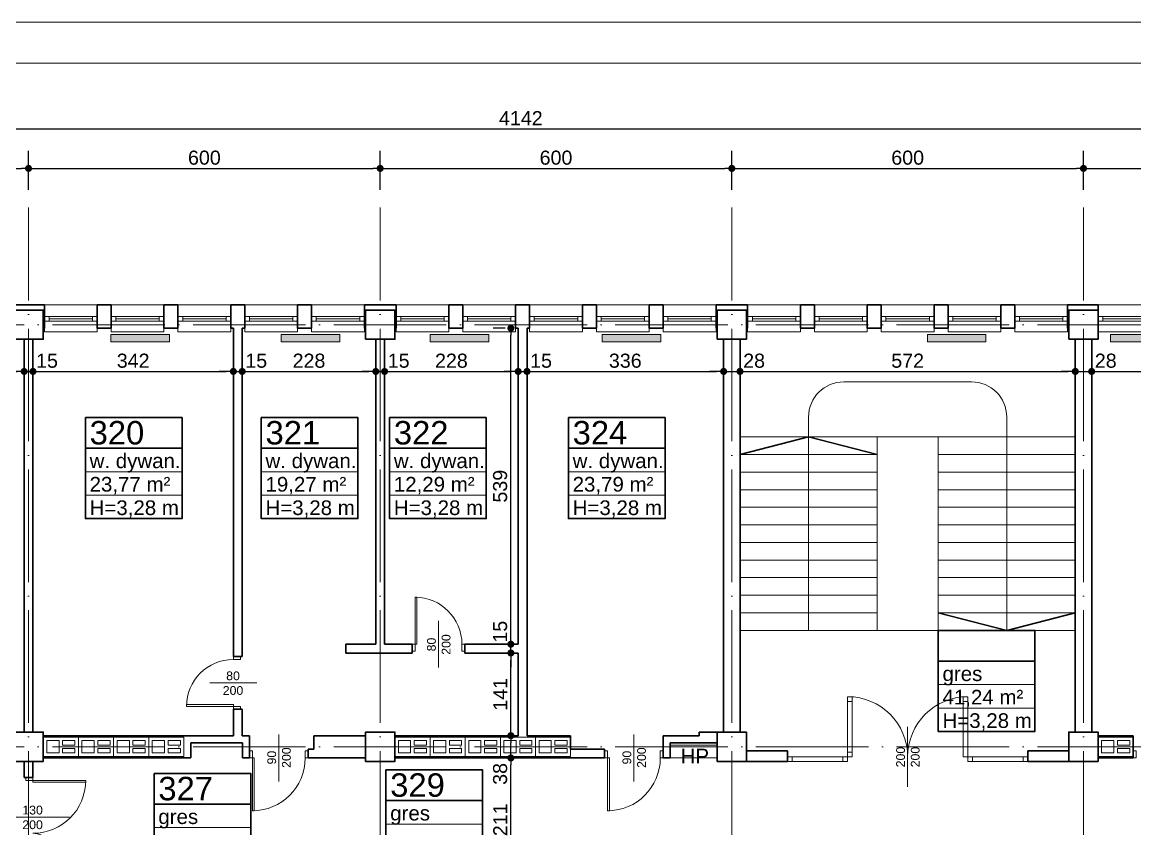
# Model space of a CAD drawing. Header units: millimetres. Extents: x 54 to 8480, y -22812 to 17434.
# Drawn here: x 2822 to 4720, y 2499 to 3874 of the extents above; entities that cross this region are included whole.
import ezdxf

# ---------------------------------------------------------------- set-up
doc = ezdxf.new("R2010")
doc.units = ezdxf.units.MM
doc.linetypes.add('ACAD_ISO04W100', pattern=[30, 24, -3, 0, -3])
doc.layers.add('grzejniki', color=104, linetype='Continuous')
doc.layers.add('TABELKI PO UWAGACH', color=5, linetype='Continuous')
for name, color, linetype, lineweight in [('osie', 132, 'ACAD_ISO04W100', 0), ('PLATFORMA', 7, 'Continuous', 0), ('STOLARKA', 97, 'Continuous', 0), ('tabelki', 151, 'Continuous', 0), ('wymiary', 150, 'Continuous', 0)]:
    doc.layers.add(name, color=color, linetype=linetype, lineweight=lineweight)
doc.styles.get("Standard").update_dxf_attribs({"font": 'arial.ttf'})
doc.dimstyles.new('ISO-25', dxfattribs={"dimtxt": 24, "dimasz": 12, "dimexe": 30, "dimexo": 30, "dimgap": 6, "dimtad": 1, "dimdec": 0, "dimtxsty": 'Standard', "dimblk": 'DOT', "dimcen": 2.5, "dimadec": 0, "dimazin": 0, "dimtfac": 1, "dimtdec": 0, "dimtmove": 0, "dimatfit": 3, "dimldrblk": 'DOT', "dimfxl": 1, "dimarcsym": 0})

# ---------------------------------------------------------------- blocks, each defined once
blk = doc.blocks.new('A$C13771EA7')
at = {"color": 132, "linetype": 'ACAD_ISO04W100', "lineweight": 0, "ltscale": 8}
for p, q in [((1231, -2874), (1231, 166)), ((1831, -2874), (1831, 166)), ((2431, -2874), (2431, 166)), ((3031, -2874), (3031, 166)), ((-169, -34), (4311, -34)), ((-169, -754), (4311, -754))]:
    blk.add_line(p, q, dxfattribs=at)
blk = doc.blocks.new('A$C4DC22848')
at = {"layer": 'STOLARKA', "lineweight": 0}
for p, q in [((0, 0), (90, 0)), ((8, -24), (82, -24)), ((0, -40), (0, -46)), ((0, -46), (90, -46)), ((90, -46), (90, -40))]:
    blk.add_line(p, q, dxfattribs=at)
for points in [[(0, -20), (90, -20), (90, -28), (0, -28)], [(0, -28), (8, -28), (8, -20), (0, -20)], [(82, -28), (90, -28), (90, -20), (82, -20)]]:
    blk.add_lwpolyline(points, close=True, dxfattribs=at)
blk = doc.blocks.new('A$C4A7D7A23')
at = {"layer": 'STOLARKA', "lineweight": 0}
blk.add_line((-67.5, 62.5), (-67.5, -62.5), dxfattribs=at)
for points in [[(-130, 12), (-135, 12), (-135, 0), (-130, 0)], [(-127, 0), (-130, 0), (-130, -35), (-127, -35)], [(-5, 0), (-8, 0), (-8, -90), (-5, -90)], [(0, 12), (-5, 12), (-5, 0), (0, 0)]]:
    blk.add_lwpolyline(points, close=True, dxfattribs=at)
for centre, radius, start, end in [((-130, 0), 35, 270, 0), ((-5, 0), 90, 180, 270)]:
    blk.add_arc(centre, radius, start, end, dxfattribs=at)
blk = doc.blocks.new('A$C20DA20AD')
at = {"layer": 'STOLARKA', "lineweight": 0}
blk.add_line((45, -40), (45, 40), dxfattribs=at)
for points in [[(5, 0), (8, 0), (8, 80), (5, 80)], [(0, -12), (5, -12), (5, 0), (0, 0)], [(85, -12), (90, -12), (90, 0), (85, 0)]]:
    blk.add_lwpolyline(points, close=True, dxfattribs=at)
blk.add_arc((5, 0), 80, 0, 90, dxfattribs=at)
at = {"layer": 'STOLARKA', "lineweight": 0, "insert": (25.4, -37.7), "char_height": 15, "width": 74.399, "attachment_point": 1, "rotation": 90}
blk.add_mtext('\\pxqc;80\\P200', dxfattribs=at)
blk = doc.blocks.new('A$C540E3C36')
at = {"layer": 'STOLARKA', "lineweight": 0}
blk.add_line((275, -93.2), (275, 9.2), dxfattribs=at)
for points in [[(172.5, -42), (172.5, 60.5), (180.5, 60.5), (180.5, -42)], [(377.5, -42), (377.5, 60.5), (369.5, 60.5), (369.5, -42)], [(172.5, -42), (180.5, -42), (180.5, -34), (172.5, -34)], [(70, -50), (172.5, -50), (172.5, -42), (70, -42)], [(164.5, -50), (172.5, -50), (172.5, -42), (164.5, -42)], [(480, -50), (377.5, -50), (377.5, -42), (480, -42)], [(385.5, -50), (377.5, -50), (377.5, -42), (385.5, -42)]]:
    blk.add_lwpolyline(points, close=True, dxfattribs=at)
at = {"layer": 'STOLARKA', "color": 7, "lineweight": 0}
for points in [[(172.5, 60.5), (180.5, 60.5), (180.5, 52.5), (172.5, 52.5)], [(377.5, 60.5), (369.5, 60.5), (369.5, 52.5), (377.5, 52.5)], [(70, -50), (78, -50), (78, -42), (70, -42)], [(480, -50), (472, -50), (472, -42), (480, -42)]]:
    blk.add_lwpolyline(points, close=True, dxfattribs=at)
at = {"layer": 'STOLARKA', "lineweight": 0}
for centre, start, end in [((172.5, -42), 0, 90), ((377.5, -42), 90, 180)]:
    blk.add_arc(centre, 102.5, start, end, dxfattribs=at)
at = {"layer": 'STOLARKA', "lineweight": 0, "insert": (255.4, -79.7), "char_height": 15, "width": 74.399, "attachment_point": 1, "rotation": 90}
blk.add_mtext('\\pxqc;200\\P200', dxfattribs=at)
blk = doc.blocks.new('A$C1D836454')
at = {"color": 82, "lineweight": 0}
for points in [[(0, -16.5), (60, -16.5), (60, 16.5), (0, 16.5)], [(6, -10.5), (27, -10.5), (27, 10.5), (6, 10.5)], [(33, 3), (54, 3), (54, 10.5), (33, 10.5)], [(33, -3), (54, -3), (54, -10.5), (33, -10.5)]]:
    blk.add_lwpolyline(points, close=True, dxfattribs=at)
blk = doc.blocks.new('_Dot')
at = {"color": 0, "linetype": 'ByBlock', "lineweight": -2}
blk.add_line((-0.5, 0), (-1, 0), dxfattribs=at)
at = {"color": 0, "linetype": 'ByBlock', "lineweight": 0, "const_width": 0.5}
blk.add_lwpolyline([(-0.25, 0, 1), (0.25, 0, 1)], format="xyb", close=True, dxfattribs=at)
blk = doc.blocks.new('*D117')
at = {"layer": 'Defpoints', "color": 0, "linetype": 'Continuous', "lineweight": 0}
for p in [(2832.6, 3625.2), (2232.6, 3558.7), (2832.6, 3558.7)]:
    blk.add_point(p, dxfattribs=at)
at = {"layer": 'wymiary', "color": 0, "linetype": 'Continuous', "lineweight": -2}
for p, q in [((2232.6, 3588.7), (2232.6, 3655.2)), ((2832.6, 3588.7), (2832.6, 3655.2)), ((2244.6, 3625.2), (2820.6, 3625.2))]:
    blk.add_line(p, q, dxfattribs=at)
at = {"layer": 'wymiary', "color": 0, "linetype": 'Continuous', "lineweight": -2, "xscale": 12, "yscale": 12, "zscale": 12, "rotation": 180}
blk.add_blockref('_Dot', (2232.6, 3625.2), dxfattribs=at)
at = {"layer": 'wymiary', "color": 0, "linetype": 'Continuous', "lineweight": -2, "xscale": 12, "yscale": 12, "zscale": 12}
blk.add_blockref('_Dot', (2832.6, 3625.2), dxfattribs=at)
at = {"layer": 'wymiary', "color": 0, "linetype": 'Continuous', "lineweight": 0, "insert": (2532.6, 3643.4), "char_height": 24, "attachment_point": 5}
blk.add_mtext('600', dxfattribs=at)
blk = doc.blocks.new('*D118')
at = {"layer": 'Defpoints', "color": 0, "linetype": 'Continuous', "lineweight": 0}
for p in [(3432.6, 3625.2), (2832.6, 3558.7), (3432.6, 3558.7)]:
    blk.add_point(p, dxfattribs=at)
at = {"layer": 'wymiary', "color": 0, "linetype": 'Continuous', "lineweight": -2}
for p, q in [((2832.6, 3588.7), (2832.6, 3655.2)), ((3432.6, 3588.7), (3432.6, 3655.2)), ((2844.6, 3625.2), (3420.6, 3625.2))]:
    blk.add_line(p, q, dxfattribs=at)
at = {"layer": 'wymiary', "color": 0, "linetype": 'Continuous', "lineweight": -2, "xscale": 12, "yscale": 12, "zscale": 12, "rotation": 180}
blk.add_blockref('_Dot', (2832.6, 3625.2), dxfattribs=at)
at = {"layer": 'wymiary', "color": 0, "linetype": 'Continuous', "lineweight": -2, "xscale": 12, "yscale": 12, "zscale": 12}
blk.add_blockref('_Dot', (3432.6, 3625.2), dxfattribs=at)
at = {"layer": 'wymiary', "color": 0, "linetype": 'Continuous', "lineweight": 0, "insert": (3132.6, 3643.4), "char_height": 24, "attachment_point": 5}
blk.add_mtext('600', dxfattribs=at)
blk = doc.blocks.new('*D119')
at = {"layer": 'Defpoints', "color": 0, "linetype": 'Continuous', "lineweight": 0}
for p in [(4032.6, 3625.2), (3432.6, 3558.7), (4032.6, 3558.7)]:
    blk.add_point(p, dxfattribs=at)
at = {"layer": 'wymiary', "color": 0, "linetype": 'Continuous', "lineweight": -2}
for p, q in [((3432.6, 3588.7), (3432.6, 3655.2)), ((4032.6, 3588.7), (4032.6, 3655.2)), ((3444.6, 3625.2), (4020.6, 3625.2))]:
    blk.add_line(p, q, dxfattribs=at)
at = {"layer": 'wymiary', "color": 0, "linetype": 'Continuous', "lineweight": -2, "xscale": 12, "yscale": 12, "zscale": 12, "rotation": 180}
blk.add_blockref('_Dot', (3432.6, 3625.2), dxfattribs=at)
at = {"layer": 'wymiary', "color": 0, "linetype": 'Continuous', "lineweight": -2, "xscale": 12, "yscale": 12, "zscale": 12}
blk.add_blockref('_Dot', (4032.6, 3625.2), dxfattribs=at)
at = {"layer": 'wymiary', "color": 0, "linetype": 'Continuous', "lineweight": 0, "insert": (3732.6, 3643.4), "char_height": 24, "attachment_point": 5}
blk.add_mtext('600', dxfattribs=at)
blk = doc.blocks.new('*D120')
at = {"layer": 'Defpoints', "color": 0, "linetype": 'Continuous', "lineweight": 0}
for p in [(4632.6, 3625.2), (4032.6, 3558.7), (4632.6, 3558.7)]:
    blk.add_point(p, dxfattribs=at)
at = {"layer": 'wymiary', "color": 0, "linetype": 'Continuous', "lineweight": -2}
for p, q in [((4032.6, 3588.7), (4032.6, 3655.2)), ((4632.6, 3588.7), (4632.6, 3655.2)), ((4044.6, 3625.2), (4620.6, 3625.2))]:
    blk.add_line(p, q, dxfattribs=at)
at = {"layer": 'wymiary', "color": 0, "linetype": 'Continuous', "lineweight": -2, "xscale": 12, "yscale": 12, "zscale": 12, "rotation": 180}
blk.add_blockref('_Dot', (4032.6, 3625.2), dxfattribs=at)
at = {"layer": 'wymiary', "color": 0, "linetype": 'Continuous', "lineweight": -2, "xscale": 12, "yscale": 12, "zscale": 12}
blk.add_blockref('_Dot', (4632.6, 3625.2), dxfattribs=at)
at = {"layer": 'wymiary', "color": 0, "linetype": 'Continuous', "lineweight": 0, "insert": (4332.6, 3643.4), "char_height": 24, "attachment_point": 5}
blk.add_mtext('600', dxfattribs=at)
blk = doc.blocks.new('*D121')
at = {"layer": 'Defpoints', "color": 0, "linetype": 'Continuous', "lineweight": 0}
for p in [(5112.6, 3625.2), (4632.6, 3558.7), (5112.6, 3558.7)]:
    blk.add_point(p, dxfattribs=at)
at = {"layer": 'wymiary', "color": 0, "linetype": 'Continuous', "lineweight": -2}
for p, q in [((4632.6, 3588.7), (4632.6, 3655.2)), ((5112.6, 3588.7), (5112.6, 3655.2)), ((4644.6, 3625.2), (5100.6, 3625.2))]:
    blk.add_line(p, q, dxfattribs=at)
at = {"layer": 'wymiary', "color": 0, "linetype": 'Continuous', "lineweight": -2, "xscale": 12, "yscale": 12, "zscale": 12, "rotation": 180}
blk.add_blockref('_Dot', (4632.6, 3625.2), dxfattribs=at)
at = {"layer": 'wymiary', "color": 0, "linetype": 'Continuous', "lineweight": -2, "xscale": 12, "yscale": 12, "zscale": 12}
blk.add_blockref('_Dot', (5112.6, 3625.2), dxfattribs=at)
at = {"layer": 'wymiary', "color": 0, "linetype": 'Continuous', "lineweight": 0, "insert": (4872.6, 3643.4), "char_height": 24, "attachment_point": 5}
blk.add_mtext('480', dxfattribs=at)
blk = doc.blocks.new('*D114')
at = {"layer": 'Defpoints', "color": 0, "linetype": 'Continuous', "lineweight": 0}
for p in [(5743.6, 3692.8), (1601.6, 3392.7), (5743.6, 3392.7)]:
    blk.add_point(p, dxfattribs=at)
at = {"layer": 'wymiary', "color": 0, "linetype": 'Continuous', "lineweight": -2}
for p, q in [((1601.6, 3422.7), (1601.6, 3722.8)), ((5743.6, 3422.7), (5743.6, 3722.8)), ((1613.6, 3692.8), (5731.6, 3692.8))]:
    blk.add_line(p, q, dxfattribs=at)
at = {"layer": 'wymiary', "color": 0, "linetype": 'Continuous', "lineweight": -2, "xscale": 12, "yscale": 12, "zscale": 12, "rotation": 180}
blk.add_blockref('_Dot', (1601.6, 3692.8), dxfattribs=at)
at = {"layer": 'wymiary', "color": 0, "linetype": 'Continuous', "lineweight": -2, "xscale": 12, "yscale": 12, "zscale": 12}
blk.add_blockref('_Dot', (5743.6, 3692.8), dxfattribs=at)
at = {"layer": 'wymiary', "color": 0, "linetype": 'Continuous', "lineweight": 0, "insert": (3672.6, 3710.9), "char_height": 24, "attachment_point": 5}
blk.add_mtext('4142', dxfattribs=at)
blk = doc.blocks.new('*D391')
at = {"layer": 'Defpoints', "color": 0, "linetype": 'Continuous', "lineweight": 0}
for p in [(2483.1, 3352.7), (2825.1, 3333.7), (2825.1, 3278.9)]:
    blk.add_point(p, dxfattribs=at)
at = {"layer": 'wymiary', "color": 0, "linetype": 'Continuous', "lineweight": -2}
for p, q in [((2483.1, 3322.7), (2483.1, 3248.9)), ((2825.1, 3303.7), (2825.1, 3248.9)), ((2495.1, 3278.9), (2813.1, 3278.9))]:
    blk.add_line(p, q, dxfattribs=at)
at = {"layer": 'wymiary', "color": 0, "linetype": 'Continuous', "lineweight": -2, "xscale": 12, "yscale": 12, "zscale": 12, "rotation": 180}
blk.add_blockref('_Dot', (2483.1, 3278.9), dxfattribs=at)
at = {"layer": 'wymiary', "color": 0, "linetype": 'Continuous', "lineweight": -2, "xscale": 12, "yscale": 12, "zscale": 12}
blk.add_blockref('_Dot', (2825.1, 3278.9), dxfattribs=at)
at = {"layer": 'wymiary', "color": 0, "linetype": 'Continuous', "lineweight": 0, "insert": (2654.1, 3297.1), "char_height": 24, "attachment_point": 5}
blk.add_mtext('342', dxfattribs=at)
blk = doc.blocks.new('*D392')
at = {"layer": 'Defpoints', "color": 0, "linetype": 'Continuous', "lineweight": 0}
for p in [(2825.1, 3333.7), (2840.1, 3333.7), (2840.1, 3278.9)]:
    blk.add_point(p, dxfattribs=at)
at = {"layer": 'wymiary', "color": 0, "linetype": 'Continuous', "lineweight": -2}
for p, q in [((2825.1, 3303.7), (2825.1, 3248.9)), ((2840.1, 3303.7), (2840.1, 3248.9)), ((2813.1, 3278.9), (2801.1, 3278.9)), ((2825.1, 3278.9), (2840.1, 3278.9)), ((2852.1, 3278.9), (2864.1, 3278.9))]:
    blk.add_line(p, q, dxfattribs=at)
at = {"layer": 'wymiary', "color": 0, "linetype": 'Continuous', "lineweight": -2, "xscale": 12, "yscale": 12, "zscale": 12}
blk.add_blockref('_Dot', (2825.1, 3278.9), dxfattribs=at)
at = {"layer": 'wymiary', "color": 0, "linetype": 'Continuous', "lineweight": -2, "xscale": 12, "yscale": 12, "zscale": 12, "rotation": 180}
blk.add_blockref('_Dot', (2840.1, 3278.9), dxfattribs=at)
at = {"layer": 'wymiary', "color": 0, "linetype": 'Continuous', "lineweight": 0, "insert": (2864.1, 3297.1), "char_height": 24, "attachment_point": 5}
blk.add_mtext('15', dxfattribs=at)
blk = doc.blocks.new('*D393')
at = {"layer": 'Defpoints', "color": 0, "linetype": 'Continuous', "lineweight": 0}
for p in [(3182.1, 3352.7), (2840.1, 3333.7), (3182.1, 3278.9)]:
    blk.add_point(p, dxfattribs=at)
at = {"layer": 'wymiary', "color": 0, "linetype": 'Continuous', "lineweight": -2}
for p, q in [((3182.1, 3322.7), (3182.1, 3248.9)), ((2840.1, 3303.7), (2840.1, 3248.9)), ((2852.1, 3278.9), (3170.1, 3278.9))]:
    blk.add_line(p, q, dxfattribs=at)
at = {"layer": 'wymiary', "color": 0, "linetype": 'Continuous', "lineweight": -2, "xscale": 12, "yscale": 12, "zscale": 12, "rotation": 180}
blk.add_blockref('_Dot', (2840.1, 3278.9), dxfattribs=at)
at = {"layer": 'wymiary', "color": 0, "linetype": 'Continuous', "lineweight": -2, "xscale": 12, "yscale": 12, "zscale": 12}
blk.add_blockref('_Dot', (3182.1, 3278.9), dxfattribs=at)
at = {"layer": 'wymiary', "color": 0, "linetype": 'Continuous', "lineweight": 0, "insert": (3011.1, 3297.1), "char_height": 24, "attachment_point": 5}
blk.add_mtext('342', dxfattribs=at)
blk = doc.blocks.new('*D394')
at = {"layer": 'Defpoints', "color": 0, "linetype": 'Continuous', "lineweight": 0}
for p in [(3182.1, 3352.7), (3197.1, 3352.7), (3197.1, 3278.9)]:
    blk.add_point(p, dxfattribs=at)
at = {"layer": 'wymiary', "color": 0, "linetype": 'Continuous', "lineweight": -2}
for p, q in [((3182.1, 3322.7), (3182.1, 3248.9)), ((3197.1, 3322.7), (3197.1, 3248.9)), ((3170.1, 3278.9), (3158.1, 3278.9)), ((3182.1, 3278.9), (3197.1, 3278.9)), ((3209.1, 3278.9), (3221.1, 3278.9))]:
    blk.add_line(p, q, dxfattribs=at)
at = {"layer": 'wymiary', "color": 0, "linetype": 'Continuous', "lineweight": -2, "xscale": 12, "yscale": 12, "zscale": 12}
blk.add_blockref('_Dot', (3182.1, 3278.9), dxfattribs=at)
at = {"layer": 'wymiary', "color": 0, "linetype": 'Continuous', "lineweight": -2, "xscale": 12, "yscale": 12, "zscale": 12, "rotation": 180}
blk.add_blockref('_Dot', (3197.1, 3278.9), dxfattribs=at)
at = {"layer": 'wymiary', "color": 0, "linetype": 'Continuous', "lineweight": 0, "insert": (3221.1, 3297.1), "char_height": 24, "attachment_point": 5}
blk.add_mtext('15', dxfattribs=at)
blk = doc.blocks.new('*D395')
at = {"layer": 'Defpoints', "color": 0, "linetype": 'Continuous', "lineweight": 0}
for p in [(3197.1, 3352.7), (3425.1, 3333.7), (3425.1, 3278.9)]:
    blk.add_point(p, dxfattribs=at)
at = {"layer": 'wymiary', "color": 0, "linetype": 'Continuous', "lineweight": -2}
for p, q in [((3197.1, 3322.7), (3197.1, 3248.9)), ((3425.1, 3303.7), (3425.1, 3248.9)), ((3209.1, 3278.9), (3413.1, 3278.9))]:
    blk.add_line(p, q, dxfattribs=at)
at = {"layer": 'wymiary', "color": 0, "linetype": 'Continuous', "lineweight": -2, "xscale": 12, "yscale": 12, "zscale": 12, "rotation": 180}
blk.add_blockref('_Dot', (3197.1, 3278.9), dxfattribs=at)
at = {"layer": 'wymiary', "color": 0, "linetype": 'Continuous', "lineweight": -2, "xscale": 12, "yscale": 12, "zscale": 12}
blk.add_blockref('_Dot', (3425.1, 3278.9), dxfattribs=at)
at = {"layer": 'wymiary', "color": 0, "linetype": 'Continuous', "lineweight": 0, "insert": (3311.1, 3297.1), "char_height": 24, "attachment_point": 5}
blk.add_mtext('228', dxfattribs=at)
blk = doc.blocks.new('*D396')
at = {"layer": 'Defpoints', "color": 0, "linetype": 'Continuous', "lineweight": 0}
for p in [(3425.1, 3333.7), (3440.1, 3333.7), (3440.1, 3278.9)]:
    blk.add_point(p, dxfattribs=at)
at = {"layer": 'wymiary', "color": 0, "linetype": 'Continuous', "lineweight": -2}
for p, q in [((3425.1, 3303.7), (3425.1, 3248.9)), ((3440.1, 3303.7), (3440.1, 3248.9)), ((3413.1, 3278.9), (3401.1, 3278.9)), ((3425.1, 3278.9), (3440.1, 3278.9)), ((3452.1, 3278.9), (3464.1, 3278.9))]:
    blk.add_line(p, q, dxfattribs=at)
at = {"layer": 'wymiary', "color": 0, "linetype": 'Continuous', "lineweight": -2, "xscale": 12, "yscale": 12, "zscale": 12}
blk.add_blockref('_Dot', (3425.1, 3278.9), dxfattribs=at)
at = {"layer": 'wymiary', "color": 0, "linetype": 'Continuous', "lineweight": -2, "xscale": 12, "yscale": 12, "zscale": 12, "rotation": 180}
blk.add_blockref('_Dot', (3440.1, 3278.9), dxfattribs=at)
at = {"layer": 'wymiary', "color": 0, "linetype": 'Continuous', "lineweight": 0, "insert": (3464.1, 3297.1), "char_height": 24, "attachment_point": 5}
blk.add_mtext('15', dxfattribs=at)
blk = doc.blocks.new('*D397')
at = {"layer": 'Defpoints', "color": 0, "linetype": 'Continuous', "lineweight": 0}
for p in [(3440.1, 3333.7), (3668.1, 3278.9), (3668.1, 3278.9)]:
    blk.add_point(p, dxfattribs=at)
at = {"layer": 'wymiary', "color": 0, "linetype": 'Continuous', "lineweight": -2}
for p, q in [((3440.1, 3303.7), (3440.1, 3248.9)), ((3452.1, 3278.9), (3656.1, 3278.9))]:
    blk.add_line(p, q, dxfattribs=at)
at = {"layer": 'wymiary', "color": 0, "linetype": 'Continuous', "lineweight": -2, "xscale": 12, "yscale": 12, "zscale": 12, "rotation": 180}
blk.add_blockref('_Dot', (3440.1, 3278.9), dxfattribs=at)
at = {"layer": 'wymiary', "color": 0, "linetype": 'Continuous', "lineweight": -2, "xscale": 12, "yscale": 12, "zscale": 12}
blk.add_blockref('_Dot', (3668.1, 3278.9), dxfattribs=at)
at = {"layer": 'wymiary', "color": 0, "linetype": 'Continuous', "lineweight": 0, "insert": (3554.1, 3297.1), "char_height": 24, "attachment_point": 5}
blk.add_mtext('228', dxfattribs=at)
blk = doc.blocks.new('*D398')
at = {"layer": 'Defpoints', "color": 0, "linetype": 'Continuous', "lineweight": 0}
for p in [(3668.1, 3278.9), (3683.1, 3278.9), (3683.1, 3278.9)]:
    blk.add_point(p, dxfattribs=at)
at = {"layer": 'wymiary', "color": 0, "linetype": 'Continuous', "lineweight": -2}
for p, q in [((3656.1, 3278.9), (3644.1, 3278.9)), ((3668.1, 3278.9), (3683.1, 3278.9)), ((3695.1, 3278.9), (3707.1, 3278.9))]:
    blk.add_line(p, q, dxfattribs=at)
at = {"layer": 'wymiary', "color": 0, "linetype": 'Continuous', "lineweight": -2, "xscale": 12, "yscale": 12, "zscale": 12}
blk.add_blockref('_Dot', (3668.1, 3278.9), dxfattribs=at)
at = {"layer": 'wymiary', "color": 0, "linetype": 'Continuous', "lineweight": -2, "xscale": 12, "yscale": 12, "zscale": 12, "rotation": 180}
blk.add_blockref('_Dot', (3683.1, 3278.9), dxfattribs=at)
at = {"layer": 'wymiary', "color": 0, "linetype": 'Continuous', "lineweight": 0, "insert": (3707.1, 3297.1), "char_height": 24, "attachment_point": 5}
blk.add_mtext('15', dxfattribs=at)
blk = doc.blocks.new('*D399')
at = {"layer": 'Defpoints', "color": 0, "linetype": 'Continuous', "lineweight": 0}
for p in [(3683.1, 3278.9), (4018.6, 3278.9), (4018.6, 3278.9)]:
    blk.add_point(p, dxfattribs=at)
at = {"layer": 'wymiary', "color": 0, "linetype": 'Continuous', "lineweight": -2}
blk.add_line((3695.1, 3278.9), (4006.6, 3278.9), dxfattribs=at)
at = {"layer": 'wymiary', "color": 0, "linetype": 'Continuous', "lineweight": -2, "xscale": 12, "yscale": 12, "zscale": 12, "rotation": 180}
blk.add_blockref('_Dot', (3683.1, 3278.9), dxfattribs=at)
at = {"layer": 'wymiary', "color": 0, "linetype": 'Continuous', "lineweight": -2, "xscale": 12, "yscale": 12, "zscale": 12}
blk.add_blockref('_Dot', (4018.6, 3278.9), dxfattribs=at)
at = {"layer": 'wymiary', "color": 0, "linetype": 'Continuous', "lineweight": 0, "insert": (3850.8, 3297.1), "char_height": 24, "attachment_point": 5}
blk.add_mtext('336', dxfattribs=at)
blk = doc.blocks.new('*D400')
at = {"layer": 'Defpoints', "color": 0, "linetype": 'Continuous', "lineweight": 0}
for p in [(4018.6, 3278.9), (4046.6, 3278.9), (4046.6, 3278.9)]:
    blk.add_point(p, dxfattribs=at)
at = {"layer": 'wymiary', "color": 0, "linetype": 'Continuous', "lineweight": -2}
for p, q in [((4006.6, 3278.9), (3994.6, 3278.9)), ((4018.6, 3278.9), (4046.6, 3278.9)), ((4058.6, 3278.9), (4070.6, 3278.9))]:
    blk.add_line(p, q, dxfattribs=at)
at = {"layer": 'wymiary', "color": 0, "linetype": 'Continuous', "lineweight": -2, "xscale": 12, "yscale": 12, "zscale": 12}
blk.add_blockref('_Dot', (4018.6, 3278.9), dxfattribs=at)
at = {"layer": 'wymiary', "color": 0, "linetype": 'Continuous', "lineweight": -2, "xscale": 12, "yscale": 12, "zscale": 12, "rotation": 180}
blk.add_blockref('_Dot', (4046.6, 3278.9), dxfattribs=at)
at = {"layer": 'wymiary', "color": 0, "linetype": 'Continuous', "lineweight": 0, "insert": (4070.6, 3297.1), "char_height": 24, "attachment_point": 5}
blk.add_mtext('28', dxfattribs=at)
blk = doc.blocks.new('*D401')
at = {"layer": 'Defpoints', "color": 0, "linetype": 'Continuous', "lineweight": 0}
for p in [(4046.6, 3278.9), (4618.6, 3278.9), (4618.6, 3278.9)]:
    blk.add_point(p, dxfattribs=at)
at = {"layer": 'wymiary', "color": 0, "linetype": 'Continuous', "lineweight": -2}
blk.add_line((4058.6, 3278.9), (4606.6, 3278.9), dxfattribs=at)
at = {"layer": 'wymiary', "color": 0, "linetype": 'Continuous', "lineweight": -2, "xscale": 12, "yscale": 12, "zscale": 12, "rotation": 180}
blk.add_blockref('_Dot', (4046.6, 3278.9), dxfattribs=at)
at = {"layer": 'wymiary', "color": 0, "linetype": 'Continuous', "lineweight": -2, "xscale": 12, "yscale": 12, "zscale": 12}
blk.add_blockref('_Dot', (4618.6, 3278.9), dxfattribs=at)
at = {"layer": 'wymiary', "color": 0, "linetype": 'Continuous', "lineweight": 0, "insert": (4332.6, 3297.1), "char_height": 24, "attachment_point": 5}
blk.add_mtext('572', dxfattribs=at)
blk = doc.blocks.new('*D402')
at = {"layer": 'Defpoints', "color": 0, "linetype": 'Continuous', "lineweight": 0}
for p in [(4618.6, 3278.9), (4646.6, 3278.9), (4646.6, 3278.9)]:
    blk.add_point(p, dxfattribs=at)
at = {"layer": 'wymiary', "color": 0, "linetype": 'Continuous', "lineweight": -2}
for p, q in [((4606.6, 3278.9), (4594.6, 3278.9)), ((4618.6, 3278.9), (4646.6, 3278.9)), ((4658.6, 3278.9), (4670.6, 3278.9))]:
    blk.add_line(p, q, dxfattribs=at)
at = {"layer": 'wymiary', "color": 0, "linetype": 'Continuous', "lineweight": -2, "xscale": 12, "yscale": 12, "zscale": 12}
blk.add_blockref('_Dot', (4618.6, 3278.9), dxfattribs=at)
at = {"layer": 'wymiary', "color": 0, "linetype": 'Continuous', "lineweight": -2, "xscale": 12, "yscale": 12, "zscale": 12, "rotation": 180}
blk.add_blockref('_Dot', (4646.6, 3278.9), dxfattribs=at)
at = {"layer": 'wymiary', "color": 0, "linetype": 'Continuous', "lineweight": 0, "insert": (4670.6, 3297.1), "char_height": 24, "attachment_point": 5}
blk.add_mtext('28', dxfattribs=at)
blk = doc.blocks.new('*D403')
at = {"layer": 'Defpoints', "color": 0, "linetype": 'Continuous', "lineweight": 0}
for p in [(4646.6, 3278.9), (5703.6, 3278.9), (5703.6, 3278.9)]:
    blk.add_point(p, dxfattribs=at)
at = {"layer": 'wymiary', "color": 0, "linetype": 'Continuous', "lineweight": -2}
blk.add_line((4658.6, 3278.9), (5691.6, 3278.9), dxfattribs=at)
at = {"layer": 'wymiary', "color": 0, "linetype": 'Continuous', "lineweight": -2, "xscale": 12, "yscale": 12, "zscale": 12, "rotation": 180}
blk.add_blockref('_Dot', (4646.6, 3278.9), dxfattribs=at)
at = {"layer": 'wymiary', "color": 0, "linetype": 'Continuous', "lineweight": -2, "xscale": 12, "yscale": 12, "zscale": 12}
blk.add_blockref('_Dot', (5703.6, 3278.9), dxfattribs=at)
at = {"layer": 'wymiary', "color": 0, "linetype": 'Continuous', "lineweight": 0, "insert": (5175.1, 3297.1), "char_height": 24, "attachment_point": 5}
blk.add_mtext('1057', dxfattribs=at)
blk = doc.blocks.new('*D513')
at = {"layer": 'Defpoints', "color": 0, "linetype": 'Continuous', "lineweight": 0}
for p in [(3655.6, 2619.7), (3655.6, 2619.7), (3696.6, 2408.7)]:
    blk.add_point(p, dxfattribs=at)
at = {"layer": 'wymiary', "color": 0, "linetype": 'Continuous', "lineweight": -2}
for p, q in [((3655.6, 2420.7), (3655.6, 2607.7)), ((3666.6, 2408.7), (3625.6, 2408.7))]:
    blk.add_line(p, q, dxfattribs=at)
at = {"layer": 'wymiary', "color": 0, "linetype": 'Continuous', "lineweight": -2, "xscale": 12, "yscale": 12, "zscale": 12}
for p, rotation in [((3655.6, 2619.7), 90), ((3655.6, 2408.7), 270)]:
    blk.add_blockref('_Dot', p, dxfattribs=dict(at, rotation=rotation))
at = {"layer": 'wymiary', "color": 0, "linetype": 'Continuous', "lineweight": 0, "insert": (3637.5, 2514.2), "char_height": 24, "attachment_point": 5, "rotation": 90}
blk.add_mtext('211', dxfattribs=at)
blk = doc.blocks.new('*D514')
at = {"layer": 'Defpoints', "color": 0, "linetype": 'Continuous', "lineweight": 0}
for p in [(3655.6, 2657.7), (3655.6, 2657.7), (3655.6, 2619.7)]:
    blk.add_point(p, dxfattribs=at)
at = {"layer": 'wymiary', "color": 0, "linetype": 'Continuous', "lineweight": -2}
blk.add_line((3655.6, 2631.7), (3655.6, 2645.7), dxfattribs=at)
at = {"layer": 'wymiary', "color": 0, "linetype": 'Continuous', "lineweight": -2, "xscale": 12, "yscale": 12, "zscale": 12}
for p, rotation in [((3655.6, 2657.7), 90), ((3655.6, 2619.7), 270)]:
    blk.add_blockref('_Dot', p, dxfattribs=dict(at, rotation=rotation))
at = {"layer": 'wymiary', "color": 0, "linetype": 'Continuous', "lineweight": 0, "insert": (3637.3, 2592.5), "char_height": 24, "attachment_point": 5, "rotation": 90}
blk.add_mtext('38', dxfattribs=at)
blk = doc.blocks.new('*D515')
at = {"layer": 'Defpoints', "color": 0, "linetype": 'Continuous', "lineweight": 0}
for p in [(3655.6, 3352.7), (3675.6, 3352.7), (3655.6, 2813.7)]:
    blk.add_point(p, dxfattribs=at)
at = {"layer": 'wymiary', "color": 0, "linetype": 'Continuous', "lineweight": -2}
for p, q in [((3645.6, 3352.7), (3625.6, 3352.7)), ((3655.6, 2825.7), (3655.6, 3340.7))]:
    blk.add_line(p, q, dxfattribs=at)
at = {"layer": 'wymiary', "color": 0, "linetype": 'Continuous', "lineweight": -2, "xscale": 12, "yscale": 12, "zscale": 12}
for p, rotation in [((3655.6, 3352.7), 90), ((3655.6, 2813.7), 270)]:
    blk.add_blockref('_Dot', p, dxfattribs=dict(at, rotation=rotation))
at = {"layer": 'wymiary', "color": 0, "linetype": 'Continuous', "lineweight": 0, "insert": (3637.3, 3083.2), "char_height": 24, "attachment_point": 5, "rotation": 90}
blk.add_mtext('539', dxfattribs=at)
blk = doc.blocks.new('*D660')
at = {"layer": 'Defpoints', "color": 0, "linetype": 'Continuous', "lineweight": 0}
for p in [(3655.6, 2798.7), (3655.6, 2798.7), (3655.6, 2657.7)]:
    blk.add_point(p, dxfattribs=at)
at = {"layer": 'wymiary', "color": 0, "linetype": 'Continuous', "lineweight": -2}
blk.add_line((3655.6, 2669.7), (3655.6, 2786.7), dxfattribs=at)
at = {"layer": 'wymiary', "color": 0, "linetype": 'Continuous', "lineweight": -2, "xscale": 12, "yscale": 12, "zscale": 12}
for p, rotation in [((3655.6, 2798.7), 90), ((3655.6, 2657.7), 270)]:
    blk.add_blockref('_Dot', p, dxfattribs=dict(at, rotation=rotation))
at = {"layer": 'wymiary', "color": 0, "linetype": 'Continuous', "lineweight": 0, "insert": (3637.5, 2728.2), "char_height": 24, "attachment_point": 5, "rotation": 90}
blk.add_mtext('141', dxfattribs=at)
blk = doc.blocks.new('*D661')
at = {"layer": 'Defpoints', "color": 0, "linetype": 'Continuous', "lineweight": 0}
for p in [(3655.6, 2813.7), (3668.1, 2813.7), (3655.6, 2798.7)]:
    blk.add_point(p, dxfattribs=at)
at = {"layer": 'wymiary', "color": 0, "linetype": 'Continuous', "lineweight": -2}
for p, q in [((3655.6, 2825.7), (3655.6, 2837.7)), ((3638.1, 2813.7), (3625.6, 2813.7)), ((3655.6, 2798.7), (3655.6, 2813.7)), ((3655.6, 2786.7), (3655.6, 2774.7))]:
    blk.add_line(p, q, dxfattribs=at)
at = {"layer": 'wymiary', "color": 0, "linetype": 'Continuous', "lineweight": -2, "xscale": 12, "yscale": 12, "zscale": 12}
for p, rotation in [((3655.6, 2813.7), 270), ((3655.6, 2798.7), 90)]:
    blk.add_blockref('_Dot', p, dxfattribs=dict(at, rotation=rotation))
at = {"layer": 'wymiary', "color": 0, "linetype": 'Continuous', "lineweight": 0, "insert": (3637.3, 2835), "char_height": 24, "attachment_point": 5, "rotation": 90}
blk.add_mtext('15', dxfattribs=at)
blk = doc.blocks.new('A$C508466D2')
at = {"layer": 'grzejniki', "linetype": 'Continuous', "lineweight": 0}
blk.add_hatch(color=256, dxfattribs=at).paths.add_polyline_path([(-50, -12), (50, -12), (50, 0), (-50, 0)])
blk.add_lwpolyline([(-50, -12), (50, -12), (50, 0), (-50, 0)], close=True, dxfattribs=at)

msp = doc.modelspace()

# ---------------------------------------------------------------- linework, layer by layer
at = {"lineweight": 30}
for p, q in [((2805.6, 3392.7), (2859.6, 3392.7)), ((2859.6, 3352.7), (2859.6, 3392.7)), ((2949.6, 3352.7), (2949.6, 3392.7)), ((2949.6, 3392.7), (2973.6, 3392.7)), ((2973.6, 3352.7), (2973.6, 3392.7)), ((3063.6, 3392.7), (3087.6, 3392.7)), ((3063.6, 3352.7), (3063.6, 3392.7)), ((3087.6, 3352.7), (3087.6, 3392.7)), ((3177.6, 3392.7), (3201.6, 3392.7)), ((3177.6, 3352.7), (3177.6, 3392.7)), ((3201.6, 3352.7), (3201.6, 3392.7)), ((3291.6, 3392.7), (3315.6, 3392.7)), ((3291.6, 3352.7), (3291.6, 3392.7)), ((3315.6, 3352.7), (3315.6, 3392.7)), ((3405.6, 3352.7), (3405.6, 3392.7)), ((3405.6, 3392.7), (3459.6, 3392.7)), ((3459.6, 3352.7), (3459.6, 3392.7)), ((3549.6, 3352.7), (3549.6, 3392.7)), ((3549.6, 3392.7), (3573.6, 3392.7)), ((3573.6, 3352.7), (3573.6, 3392.7)), ((3663.6, 3392.7), (3687.6, 3392.7)), ((3663.6, 3352.7), (3663.6, 3392.7)), ((3687.6, 3352.7), (3687.6, 3392.7)), ((3777.6, 3392.7), (3801.6, 3392.7)), ((3777.6, 3352.7), (3777.6, 3392.7)), ((3801.6, 3352.7), (3801.6, 3392.7)), ((3891.6, 3392.7), (3915.6, 3392.7)), ((3891.6, 3352.7), (3891.6, 3392.7)), ((3915.6, 3352.7), (3915.6, 3392.7)), ((4005.6, 3352.7), (4005.6, 3392.7)), ((4005.6, 3392.7), (4059.6, 3392.7)), ((4059.6, 3352.7), (4059.6, 3392.7)), ((4149.6, 3352.7), (4149.6, 3392.7)), ((4149.6, 3392.7), (4173.6, 3392.7)), ((4173.6, 3352.7), (4173.6, 3392.7)), ((4263.6, 3392.7), (4287.6, 3392.7)), ((4263.6, 3352.7), (4263.6, 3392.7)), ((4287.6, 3352.7), (4287.6, 3392.7)), ((4377.6, 3392.7), (4401.6, 3392.7)), ((4377.6, 3352.7), (4377.6, 3392.7)), ((4401.6, 3352.7), (4401.6, 3392.7)), ((4491.6, 3392.7), (4515.6, 3392.7)), ((4491.6, 3352.7), (4491.6, 3392.7)), ((4515.6, 3352.7), (4515.6, 3392.7)), ((4605.6, 3352.7), (4605.6, 3392.7)), ((4657.6, 3392.7), (4605.6, 3392.7)), ((4657.6, 3352.7), (4657.6, 3392.7)), ((2859.6, 3352.7), (2857.6, 3352.7)), ((2949.6, 3352.7), (2973.6, 3352.7)), ((3063.6, 3352.7), (3087.6, 3352.7)), ((3177.6, 3352.7), (3182.1, 3352.7)), ((3182.1, 3352.7), (3182.1, 2792.7)), ((3197.1, 3352.7), (3197.1, 2792.7)), ((3197.1, 3352.7), (3201.6, 3352.7)), ((3291.6, 3352.7), (3315.6, 3352.7)), ((3405.6, 3352.7), (3407.6, 3352.7)), ((3459.6, 3352.7), (3457.6, 3352.7)), ((3549.6, 3352.7), (3573.6, 3352.7)), ((3663.6, 3352.7), (3668.1, 3352.7)), ((3668.1, 3352.7), (3668.1, 2813.7)), ((3683.1, 3352.7), (3683.1, 2657.7)), ((3683.1, 3352.7), (3687.6, 3352.7)), ((3777.6, 3352.7), (3801.6, 3352.7)), ((3891.6, 3352.7), (3915.6, 3352.7)), ((4005.6, 3352.7), (4007.6, 3352.7)), ((4059.6, 3352.7), (4057.6, 3352.7)), ((4149.6, 3352.7), (4173.6, 3352.7)), ((4263.6, 3352.7), (4287.6, 3352.7)), ((4377.6, 3352.7), (4401.6, 3352.7)), ((4491.6, 3352.7), (4515.6, 3352.7)), ((4605.6, 3352.7), (4607.6, 3352.7)), ((2825.1, 3333.7), (2825.1, 2663.7)), ((2840.1, 3333.7), (2840.1, 2663.7)), ((3425.1, 3333.7), (3425.1, 2813.7)), ((3440.1, 3333.7), (3440.1, 2813.7)), ((4018.6, 2663.7), (4018.6, 3333.7)), ((4046.6, 2663.7), (4046.6, 3333.7)), ((4618.6, 3333.7), (4618.6, 2663.7)), ((4646.6, 3333.7), (4646.6, 2663.7)), ((4163.6, 3167.2), (4046.6, 3137.2)), ((4163.6, 3167.2), (4280.6, 3137.2)), ((4501.6, 2837.2), (4384.6, 2867.2)), ((4501.6, 2837.2), (4618.6, 2867.2)), ((3374.1, 2813.7), (3374.1, 2798.7)), ((3425.1, 2813.7), (3374.1, 2813.7)), ((3487.1, 2813.7), (3440.1, 2813.7)), ((3487.1, 2813.7), (3487.1, 2798.7)), ((3668.1, 2813.7), (3577.1, 2813.7)), ((3577.1, 2813.7), (3577.1, 2798.7)), ((3182.1, 2792.7), (3197.1, 2792.7)), ((3487.1, 2798.7), (3374.1, 2798.7)), ((3668.1, 2798.7), (3577.1, 2798.7)), ((3668.1, 2798.7), (3668.1, 2657.7)), ((3182.1, 2702.7), (3197.1, 2702.7)), ((3182.1, 2702.7), (3182.1, 2657.7)), ((3197.1, 2702.7), (3197.1, 2657.7)), ((2857.6, 2657.7), (3182.1, 2657.7)), ((3197.1, 2657.7), (3209.6, 2657.7)), ((3209.6, 2619.7), (3209.6, 2657.7)), ((3319.6, 2657.7), (3407.6, 2657.7)), ((3319.6, 2657.7), (3319.6, 2634.7)), ((3668.1, 2657.7), (3457.6, 2657.7)), ((3757.6, 2657.7), (3683.1, 2657.7)), ((3757.6, 2657.7), (3757.6, 2634.7)), ((3915.6, 2657.7), (3915.6, 2619.7)), ((3976.6, 2657.7), (3915.6, 2657.7)), ((3976.6, 2657.7), (3976.6, 2663.7)), ((4007.6, 2663.7), (3976.6, 2663.7)), ((4717.6, 2657.7), (4657.6, 2657.7)), ((4717.6, 2619.7), (4717.6, 2657.7)), ((3109.6, 2619.7), (3109.6, 2645.7)), ((3109.6, 2645.7), (3197.6, 2645.7)), ((3197.6, 2619.7), (3197.6, 2645.7)), ((4007.6, 2645.7), (3927.6, 2645.7)), ((3927.6, 2645.7), (3927.6, 2619.7)), ((2857.6, 2619.7), (3109.6, 2619.7)), ((3197.6, 2619.7), (3209.6, 2619.7)), ((3309.6, 2634.7), (3319.6, 2634.7)), ((3309.6, 2634.7), (3309.6, 2619.7)), ((3309.6, 2619.7), (3407.6, 2619.7)), ((3815.6, 2619.7), (3457.6, 2619.7)), ((3815.6, 2634.7), (3757.6, 2634.7)), ((3815.6, 2619.7), (3815.6, 2634.7)), ((3915.6, 2619.7), (3927.6, 2619.7)), ((4127.6, 2631.7), (4057.6, 2631.7)), ((4127.6, 2613.7), (4127.6, 2631.7)), ((4537.6, 2613.7), (4537.6, 2631.7)), ((4537.6, 2631.7), (4607.6, 2631.7)), ((4717.6, 2619.7), (4657.6, 2619.7)), ((2825.1, 2613.7), (2825.1, 2586.2)), ((2840.1, 2613.7), (2840.1, 2586.2)), ((4057.6, 2613.7), (4127.6, 2613.7)), ((4607.6, 2613.7), (4537.6, 2613.7)), ((2840.1, 2586.2), (2825.1, 2586.2))]:
    msp.add_line(p, q, dxfattribs=at)
at = {"lineweight": 0}
for p, q in [((4223.6, 3261.2), (4441.6, 3261.2)), ((4163.6, 2837.2), (4163.6, 3201.2)), ((4501.6, 2837.2), (4501.6, 3201.2)), ((4046.6, 3167.2), (4618.6, 3167.2)), ((4280.6, 2837.2), (4280.6, 3166.6)), ((4384.6, 2837.2), (4384.6, 3166.6)), ((4280.6, 3137.2), (4046.6, 3137.2)), ((4384.6, 3137.2), (4618.6, 3137.2)), ((4280.6, 3107.2), (4046.6, 3107.2)), ((4384.6, 3107.2), (4618.6, 3107.2)), ((4280.6, 3077.2), (4046.6, 3077.2)), ((4384.6, 3077.2), (4618.6, 3077.2)), ((4280.6, 3047.2), (4046.6, 3047.2)), ((4384.6, 3047.2), (4618.6, 3047.2)), ((4280.6, 3017.2), (4046.6, 3017.2)), ((4384.6, 3017.2), (4618.6, 3017.2)), ((4280.6, 2987.2), (4046.6, 2987.2)), ((4384.6, 2987.2), (4618.6, 2987.2)), ((4280.6, 2957.2), (4046.6, 2957.2)), ((4384.6, 2957.2), (4618.6, 2957.2)), ((4280.6, 2927.2), (4046.6, 2927.2)), ((4384.6, 2927.2), (4618.6, 2927.2)), ((4280.6, 2897.2), (4046.6, 2897.2)), ((4384.6, 2897.2), (4618.6, 2897.2)), ((4046.6, 2867.2), (4280.6, 2867.2)), ((4384.6, 2867.2), (4618.6, 2867.2)), ((4046.6, 2837.2), (4618.6, 2837.2))]:
    msp.add_line(p, q, dxfattribs=at)
at = {"lineweight": 30}
for points in [[(2807.6, 3333.7), (2857.6, 3333.7), (2857.6, 3383.7), (2807.6, 3383.7)], [(3407.6, 3333.7), (3457.6, 3333.7), (3457.6, 3383.7), (3407.6, 3383.7)], [(4007.6, 3333.7), (4057.6, 3333.7), (4057.6, 3383.7), (4007.6, 3383.7)], [(4607.6, 3333.7), (4657.6, 3333.7), (4657.6, 3383.7), (4607.6, 3383.7)], [(2807.6, 2613.7), (2857.6, 2613.7), (2857.6, 2663.7), (2807.6, 2663.7)], [(3407.6, 2613.7), (3457.6, 2613.7), (3457.6, 2663.7), (3407.6, 2663.7)], [(4007.6, 2613.7), (4057.6, 2613.7), (4057.6, 2663.7), (4007.6, 2663.7)], [(4607.6, 2613.7), (4657.6, 2613.7), (4657.6, 2663.7), (4607.6, 2663.7)]]:
    msp.add_lwpolyline(points, close=True, dxfattribs=at)
at = {"lineweight": 0}
for centre, start, end in [((4223.6, 3201.2), 90, 180), ((4441.6, 3201.2), 0, 90)]:
    msp.add_arc(centre, 60, start, end, dxfattribs=at)
at = {"layer": 'PLATFORMA', "color": 7, "lineweight": 0}
for points in [[(917.8, 139.5), (7011.6, 139.5), (7011.6, 3874.5), (917.8, 3874.5)], [(1301.6, 209.5), (6941.6, 209.5), (6941.6, 3804.5), (1301.6, 3804.5)]]:
    msp.add_lwpolyline(points, close=True, dxfattribs=at)
at = {"layer": 'PLATFORMA', "color": 1, "linetype": 'Continuous', "lineweight": 0}
msp.add_lwpolyline([(4007.6, 2619.7), (4007.6, 2641.7), (3927.6, 2641.7), (3927.6, 2619.7)], close=True, dxfattribs=at)
at = {"layer": 'STOLARKA', "lineweight": 0}
for p, q in [((3222.1, 2747.7), (3142.1, 2747.7)), ((3259.6, 2659.7), (3259.6, 2579.7)), ((3865.6, 2659.7), (3865.6, 2579.7))]:
    msp.add_line(p, q, dxfattribs=at)
for points in [[(3194.1, 2787.7), (3194.1, 2792.7), (3182.1, 2792.7), (3182.1, 2787.7)], [(3182.1, 2707.7), (3182.1, 2710.7), (3102.1, 2710.7), (3102.1, 2707.7)], [(3194.1, 2702.7), (3194.1, 2707.7), (3182.1, 2707.7), (3182.1, 2702.7)], [(3209.6, 2631.7), (3214.6, 2631.7), (3214.6, 2619.7), (3209.6, 2619.7)], [(3214.6, 2619.7), (3217.6, 2619.7), (3217.6, 2529.7), (3214.6, 2529.7)], [(3304.6, 2631.7), (3309.6, 2631.7), (3309.6, 2619.7), (3304.6, 2619.7)], [(3815.6, 2631.7), (3820.6, 2631.7), (3820.6, 2619.7), (3815.6, 2619.7)], [(3820.6, 2619.7), (3823.6, 2619.7), (3823.6, 2529.7), (3820.6, 2529.7)], [(3910.6, 2631.7), (3915.6, 2631.7), (3915.6, 2619.7), (3910.6, 2619.7)], [(4722.6, 2631.7), (4717.6, 2631.7), (4717.6, 2619.7), (4722.6, 2619.7)]]:
    msp.add_lwpolyline(points, close=True, dxfattribs=at)
for centre, radius, start, end in [((3182.1, 2707.7), 80, 90, 180), ((3214.6, 2619.7), 90, 270, 0), ((3820.6, 2619.7), 90, 270, 0)]:
    msp.add_arc(centre, radius, start, end, dxfattribs=at)
at = {"layer": 'TABELKI PO UWAGACH', "color": 30, "linetype": 'Continuous', "lineweight": 30}
for p, q in [((2929.6, 3147.9), (3094.5, 3147.9)), ((3229.6, 3147.9), (3394.5, 3147.9)), ((3448.7, 3147.9), (3613.6, 3147.9)), ((3753.8, 3147.9), (3918.7, 3147.9)), ((4384.9, 2784.9), (4549.8, 2784.9)), ((3442.5, 2547), (3607.4, 2547)), ((3046.9, 2541), (3211.8, 2541))]:
    msp.add_line(p, q, dxfattribs=at)
at = {"layer": 'TABELKI PO UWAGACH', "color": 30, "linetype": 'Continuous', "lineweight": 0}
for p, q in [((2929.6, 3107.9), (3094.5, 3107.9)), ((3229.6, 3107.9), (3394.5, 3107.9)), ((3448.7, 3107.9), (3613.6, 3107.9)), ((3753.8, 3107.9), (3918.7, 3107.9)), ((2929.6, 3067.9), (3094.5, 3067.9)), ((3229.6, 3067.9), (3394.5, 3067.9)), ((3448.7, 3067.9), (3613.6, 3067.9)), ((3753.8, 3067.9), (3918.7, 3067.9)), ((4384.9, 2744.9), (4549.8, 2744.9)), ((4384.9, 2704.9), (4549.8, 2704.9)), ((3442.5, 2507), (3607.4, 2507)), ((3046.9, 2501), (3211.8, 2501))]:
    msp.add_line(p, q, dxfattribs=at)
at = {"layer": 'TABELKI PO UWAGACH', "color": 30, "linetype": 'Continuous', "lineweight": 30}
for points in [[(2929.6, 3200.3), (3094.5, 3200.3), (3094.5, 3027.9), (2929.6, 3027.9)], [(3229.6, 3200.3), (3394.5, 3200.3), (3394.5, 3027.9), (3229.6, 3027.9)], [(3448.7, 3200.3), (3613.6, 3200.3), (3613.6, 3027.9), (3448.7, 3027.9)], [(3753.8, 3200.3), (3918.7, 3200.3), (3918.7, 3027.9), (3753.8, 3027.9)], [(4384.9, 2837.2), (4549.8, 2837.2), (4549.8, 2664.9), (4384.9, 2664.9)], [(3046.9, 2593.3), (3211.8, 2593.3), (3211.8, 2421), (3046.9, 2421)], [(3442.5, 2599.4), (3607.4, 2599.4), (3607.4, 2427), (3442.5, 2427)]]:
    msp.add_lwpolyline(points, close=True, dxfattribs=at)

# ---------------------------------------------------------------- block references
at = {"color": 7, "lineweight": 30}
for name, p in [('A$C540E3C36', (4057.6, 2663.7)), ('A$C1D836454', (2857.6, 2638.7)), ('A$C1D836454', (2917.6, 2638.7)), ('A$C1D836454', (2977.6, 2638.7)), ('A$C1D836454', (3037.6, 2638.7)), ('A$C1D836454', (3457.6, 2638.7)), ('A$C1D836454', (3517.6, 2638.7)), ('A$C1D836454', (3577.6, 2638.7)), ('A$C1D836454', (3637.6, 2638.7)), ('A$C1D836454', (3697.6, 2638.7)), ('A$C1D836454', (4657.6, 2638.7))]:
    msp.add_blockref(name, p, dxfattribs=at)
at = {"lineweight": 30, "rotation": 90}
msp.add_blockref('A$C4A7D7A23', (2840.1, 2586.2), dxfattribs=at)
at = {"layer": 'grzejniki', "linetype": 'Continuous', "lineweight": 0}
for p in [(3023.2, 3341.7), (3313.5, 3341.7), (3567.9, 3341.7), (3861.2, 3341.7), (4416.2, 3341.7), (4728.6, 3341.7)]:
    msp.add_blockref('A$C508466D2', p, dxfattribs=at)
at = {"layer": 'osie', "lineweight": 30}
msp.add_blockref('A$C13771EA7', (1601.6, 3392.7), dxfattribs=at)
at = {"layer": 'STOLARKA', "lineweight": 30}
for name, p in [('A$C4DC22848', (2859.6, 3392.7)), ('A$C4DC22848', (2973.6, 3392.7)), ('A$C4DC22848', (3087.6, 3392.7)), ('A$C4DC22848', (3201.6, 3392.7)), ('A$C4DC22848', (3315.6, 3392.7)), ('A$C4DC22848', (3459.6, 3392.7)), ('A$C4DC22848', (3573.6, 3392.7)), ('A$C4DC22848', (3687.6, 3392.7)), ('A$C4DC22848', (3801.6, 3392.7)), ('A$C4DC22848', (3915.6, 3392.7)), ('A$C4DC22848', (4059.6, 3392.7)), ('A$C4DC22848', (4173.6, 3392.7)), ('A$C4DC22848', (4287.6, 3392.7)), ('A$C4DC22848', (4401.6, 3392.7)), ('A$C4DC22848', (4515.6, 3392.7)), ('A$C4DC22848', (4657.6, 3392.7)), ('A$C20DA20AD', (3487.1, 2813.7))]:
    msp.add_blockref(name, p, dxfattribs=at)

# ---------------------------------------------------------------- texts
at = {"layer": 'STOLARKA', "lineweight": 0, "char_height": 15, "width": 74.399, "attachment_point": 1}
for s, insert in [('\\pxqc;80\\P200', (3144.3, 2767.3)), ('\\pxqc;130\\P200', (2802.3, 2538.3))]:
    msp.add_mtext(s, dxfattribs=dict(at, insert=insert))
at = {"layer": 'STOLARKA', "lineweight": 0, "char_height": 15, "width": 74.399, "attachment_point": 3, "rotation": 90}
for insert in [(3240, 2657.5), (3846, 2657.5)]:
    msp.add_mtext('\\pxqc;90\\P200', dxfattribs=dict(at, insert=insert))
at = {"layer": 'tabelki', "color": 5, "linetype": 'Continuous', "lineweight": 0, "attachment_point": 1}
for s, insert, char_height, width in [('\\pxql;320', (2936.8, 3194.4), 40, 47.056), ('\\pxql;321', (3236.9, 3194.4), 40, 47.056), ('\\pxql;322', (3455.9, 3194.4), 40, 47.056), ('\\pxql;324', (3761, 3194.4), 40, 47.056), ('\\pxql;w. dywan.', (2936.8, 3139), 25, 194.396), ('\\pxql;w. dywan.', (3236.9, 3139), 25, 194.396), ('\\pxql;w. dywan.', (3455.9, 3139), 25, 194.396), ('\\pxql;w. dywan.', (3761, 3139), 25, 194.396), ('\\pxql;23,77 m²', (2936.8, 3099), 25, 160.906), ('\\pxql;19,27 m²', (3236.9, 3099), 25, 160.906), ('\\pxql;12,29 m²', (3455.9, 3099), 25, 160.906), ('\\pxql;23,79 m²', (3761, 3099), 25, 160.906), ('\\pxql;H=3,28 m', (2936.8, 3059), 25, 182.523), ('\\pxql;H=3,28 m', (3236.9, 3059), 25, 182.523), ('\\pxql;H=3,28 m', (3455.9, 3059), 25, 182.523), ('\\pxql;H=3,28 m', (3761, 3059), 25, 182.523), ('\\pxql;gres', (4392.1, 2775.9), 25, 194.396), ('\\pxql;41,24 m²', (4392.1, 2735.9), 25, 160.906), ('\\pxql;H=3,28 m', (4392.1, 2695.9), 25, 182.523), ('\\pxql;{\\C1;HP}', (3945.2, 2635.5), 25, 194.396), ('\\pxql;327', (3054.1, 2587.5), 40, 47.056), ('\\pxql;329', (3449.7, 2593.5), 40, 47.056), ('\\pxql;gres', (3054.1, 2532), 25, 194.396), ('\\pxql;gres', (3449.7, 2538.1), 25, 194.396)]:
    msp.add_mtext(s, dxfattribs=dict(at, insert=insert, char_height=char_height, width=width))

# ---------------------------------------------------------------- dimensions: what is measured, and where the dimension line sits
at = {"layer": 'wymiary', "linetype": 'Continuous', "lineweight": 0}
dim = msp.add_linear_dim(base=(5743.6, 3692.8), p1=(1601.6, 3392.7), p2=(5743.6, 3392.7), dimstyle='ISO-25', dxfattribs=at)
dim.commit()
dim.dimension.update_dxf_attribs({"geometry": '*D114', "text_midpoint": (3672.6, 3710.9)})
for base, p1, p2, picture, middle in [((2832.6, 3625.2), (2232.6, 3558.7), (2832.6, 3558.7), '*D117', (2532.6, 3643.4)), ((3432.6, 3625.2), (2832.6, 3558.7), (3432.6, 3558.7), '*D118', (3132.6, 3643.4)), ((4032.6, 3625.2), (3432.6, 3558.7), (4032.6, 3558.7), '*D119', (3732.6, 3643.4)), ((4632.6, 3625.2), (4032.6, 3558.7), (4632.6, 3558.7), '*D120', (4332.6, 3643.4)), ((5112.6, 3625.2), (4632.6, 3558.7), (5112.6, 3558.7), '*D121', (4872.6, 3643.4)), ((2825.1, 3278.9), (2483.1, 3352.7), (2825.1, 3333.7), '*D391', (2654.1, 3297.1)), ((3182.1, 3278.9), (2840.1, 3333.7), (3182.1, 3352.7), '*D393', (3011.1, 3297.1)), ((3425.1, 3278.9), (3197.1, 3352.7), (3425.1, 3333.7), '*D395', (3311.1, 3297.1)), ((3668.1, 3278.9), (3440.1, 3333.7), (3668.1, 3278.9), '*D397', (3554.1, 3297.1)), ((4018.5896651, 3278.8684292), (3683.0896651, 3278.8684292), (4018.5896651, 3278.8684292), '*D399', (3850.8396651, 3297.1303665)), ((4618.6, 3278.9), (4046.6, 3278.9), (4618.6, 3278.9), '*D401', (4332.6, 3297.1)), ((5703.6, 3278.9), (4646.6, 3278.9), (5703.6, 3278.9), '*D403', (5175.1, 3297.1))]:
    dim = msp.add_linear_dim(base=base, p1=p1, p2=p2, dimstyle='ISO-25', override={"dimtmove": 1}, dxfattribs=at)
    dim.commit()
    dim.dimension.update_dxf_attribs({"geometry": picture, "text_midpoint": middle})
for base, p1, p2, picture, middle in [((3197.1, 3278.9), (3182.1, 3352.7), (3197.1, 3352.7), '*D394', (3221.1, 3278.9)), ((2840.1, 3278.9), (2825.1, 3333.7), (2840.1, 3333.7), '*D392', (2864.1, 3278.9)), ((3440.1, 3278.9), (3425.1, 3333.7), (3440.1, 3333.7), '*D396', (3464.1, 3278.9)), ((3683.1, 3278.9), (3668.1, 3278.9), (3683.1, 3278.9), '*D398', (3707.1, 3278.9)), ((4046.6, 3278.9), (4018.6, 3278.9), (4046.6, 3278.9), '*D400', (4070.6, 3278.9)), ((4646.6, 3278.9), (4618.6, 3278.9), (4646.6, 3278.9), '*D402', (4670.6, 3278.9))]:
    dim = msp.add_linear_dim(base=base, p1=p1, p2=p2, dimstyle='ISO-25', override={"dimtmove": 1}, dxfattribs=at)
    dim.commit()
    dim.dimension.update_dxf_attribs({"geometry": picture, "text_midpoint": middle, "dimtype": 160})
for base, p1, p2, picture, middle in [((3655.6, 3352.7), (3655.6, 2813.7), (3675.6, 3352.7), '*D515', (3637.3, 3083.2)), ((3655.6, 2619.7), (3696.6, 2408.7), (3655.6, 2619.7), '*D513', (3637.5, 2514.2))]:
    dim = msp.add_linear_dim(base=base, p1=p1, p2=p2, angle=90, dimstyle='ISO-25', override={"dimtmove": 1}, dxfattribs=at)
    dim.commit()
    dim.dimension.update_dxf_attribs({"geometry": picture, "text_midpoint": middle})
for base, p1, p2, picture, middle in [((3655.6, 2813.7), (3655.6, 2798.7), (3668.1, 2813.7), '*D661', (3655.6, 2835)), ((3655.6, 2657.7), (3655.6, 2619.7), (3655.6, 2657.7), '*D514', (3655.6, 2592.5))]:
    dim = msp.add_linear_dim(base=base, p1=p1, p2=p2, angle=90, dimstyle='ISO-25', override={"dimtmove": 1}, dxfattribs=at)
    dim.commit()
    dim.dimension.update_dxf_attribs({"geometry": picture, "text_midpoint": middle, "dimtype": 160})
dim = msp.add_linear_dim(base=(3655.6, 2798.7), p1=(3655.6, 2657.7), p2=(3655.6, 2798.7), angle=90, dimstyle='ISO-25', dxfattribs=at)
dim.commit()
dim.dimension.update_dxf_attribs({"geometry": '*D660', "text_midpoint": (3637.5, 2728.2)})

doc.saveas('drawing.dxf')
